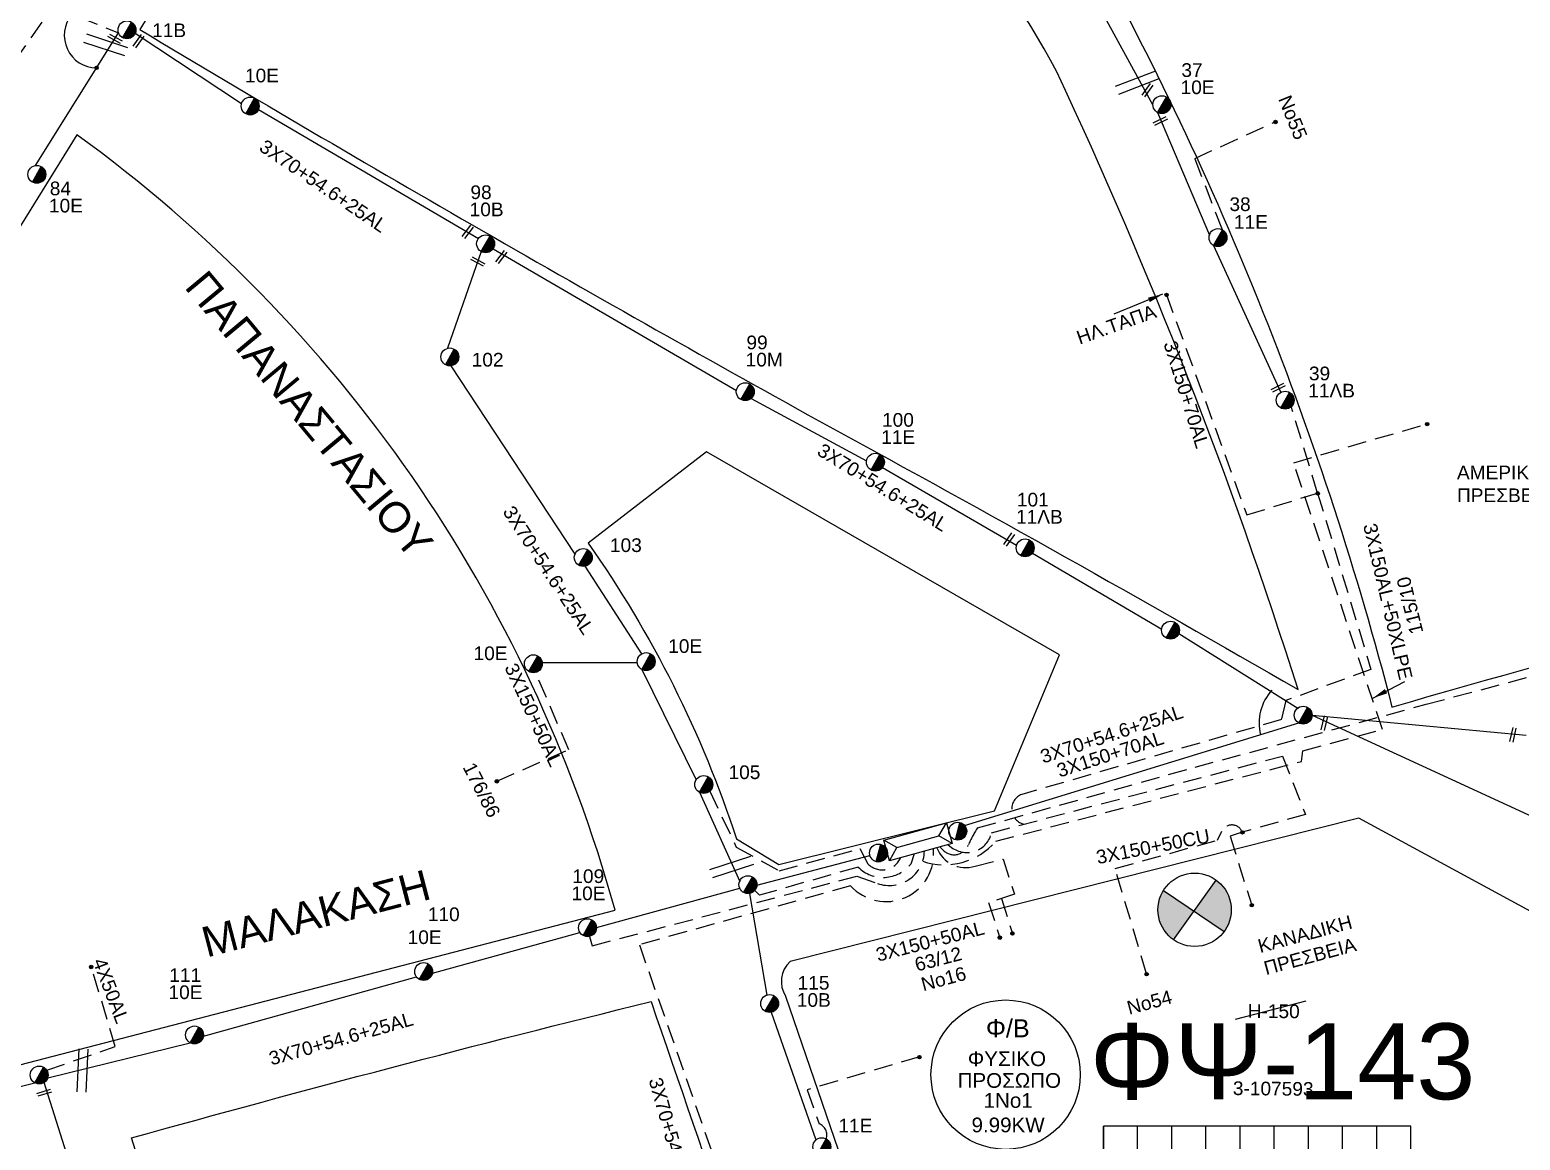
# Model space of a CAD drawing. Header units: millimetres. Extents: x 8791 to 11104, y 1833 to 2902.
# Drawn here: x 10285.9 to 10486.3, y 2307.9 to 2457.1 of the extents above; entities that cross this region are included whole.
import ezdxf
from ezdxf.enums import TextEntityAlignment as Align

# ---------------------------------------------------------------- set-up
doc = ezdxf.new("R2010")
doc.units = ezdxf.units.MM
doc.linetypes.add('DASHED', pattern=[19.05, 12.7, -6.35])
for name, color, linetype in [('Ασφαλειοκιβώτια Χ.Τ 9 αναχωρήσεων', 7, 'Continuous'), ('Γέφυρες Εναερίου Δικτύου', 7, 'Continuous'), ('Γυμνά εναέρια ΧΤ (3Φ)   4x50AL', 7, 'Continuous'), ('Επιγραφές - Σχήματα', 7, 'Continuous'), ('Καλώδια ΧΤ   3x150+50AL', 7, 'DASHED'), ('Καλώδια ΧΤ   3x150+50CU', 7, 'DASHED'), ('Καλώδια ΧΤ   3x150+70AL', 7, 'DASHED'), ('Καλώδια ΧΤ   3x150AL+50CU', 7, 'DASHED'), ('Καλώδια ΧΤ   3x150AL+50XLPE', 7, 'DASHED'), ('Μηχανική τομή', 7, 'Continuous'), ('Στύλος ΦΜ', 7, 'Continuous'), ('Στύλος ΦΜ @ 1', 7, 'Continuous'), ('Συνδέσεις', 7, 'Continuous'), ('Συνεστραμμένα ΧΤ   3x70+54.6+25AL', 7, 'SYN_LINE'), ('Τομή', 7, 'Continuous'), ('Υποσταθμός εναέριος 2 στύλων', 7, 'Continuous'), ('Υποσταθμός πόλεως', 7, 'Continuous'), ('Υπόβαθρο ΔΕΗ', 7, 'Continuous')]:
    doc.layers.add(name, color=color, linetype=linetype)
doc.styles.add('ar', font='ARIAL.TTF')
doc.styles.get("Standard").update_dxf_attribs({"font": 'ARIAL.TTF'})
doc.linetypes.add('SYN_LINE', pattern='A,0.5,-0.0001,["/\\/\\/\\/",Standard,S=0.1,R=0,X=0,Y=-0.05],-0.25', length=0.7501)
doc.dimstyles.new('ISO-25', dxfattribs={"dimtxt": 2.5, "dimasz": 2.5, "dimexe": 1.25, "dimexo": 0.625, "dimtad": 1, "dimtxsty": 'Standard', "dimcen": 2.5, "dimadec": 0, "dimazin": 0, "dimtfac": 1, "dimtmove": 0, "dimatfit": 3, "dimfxl": 1, "dimarcsym": 0})

# ---------------------------------------------------------------- blocks, each defined once
blk = doc.blocks.new('ΥΠΑΡΧΩΝ ΤΣΙΜΕΝΤΕΝΙΟΣ ΣΤΥΛΟΣ')
at = {"layer": 'Στύλος ΦΜ'}
blk.add_hatch(color=256, dxfattribs=at).paths.add_polyline_path([(-1.29, -2.28, 0.574793), (2.62, 0, 0.268822), (1.3, 2.27)])
blk.add_line((-1.29, -2.28), (1.3, 2.27), dxfattribs=at)
blk.add_circle((0, 0), 2.62, dxfattribs=at)
at = {"layer": 'Στύλος ΦΜ', "flags": 4}
for tag, p in [('ΑΡΙΘΜΟΣ', (-4.68, 8.05)), ('ΤΥΠΟΣ', (-4.91, 3.03))]:
    blk.add_attdef(tag, p, '', height=4, dxfattribs=at)
blk = doc.blocks.new('ΥΠΟΣΤΑΘΜΟΣ ΕΝΑΕΡΙΟΣ ΕΠΙ 2 ΣΤΥΛΩΝ')
at = {"layer": 'Υποσταθμός εναέριος 2 στύλων', "linetype": 'Continuous'}
for points in [[(-11.97, -2.11, 0.574793), (-8.45, -0.07, 0.268822), (-9.64, 1.98)], [(9.68, -2.15, 0.574793), (13.19, -0.1, 0.268822), (12.01, 1.95)]]:
    blk.add_hatch(color=256, dxfattribs=at).paths.add_polyline_path(points)
for p, q in [((-11.97, -2.11), (-9.64, 1.98)), ((9.68, -2.15), (12.01, 1.95))]:
    blk.add_line(p, q, dxfattribs=at)
for centre in [(-10.81, -0.07), (10.84, -0.1)]:
    blk.add_circle(centre, 2.36, dxfattribs=at)
at = {"layer": 'Υποσταθμός πόλεως', "linetype": 'Continuous', "ltscale": 40}
blk.add_lwpolyline([(-8.57, 2.82), (8.57, 2.82), (8.57, -2.82), (-8.57, -2.82)], close=True, dxfattribs=at)
for points in [[(-5.75, 0), (-8.57, 2.82)], [(-8.57, -2.82), (-5.75, 0)], [(-5.75, 0), (5.75, 0)], [(5.75, 0), (8.57, 2.82)], [(8.57, -2.82), (5.75, 0)]]:
    blk.add_lwpolyline(points, dxfattribs=at)
at = {"layer": 'Υποσταθμός εναέριος 2 στύλων', "ltscale": 40, "flags": 1}
for tag, p in [('ΜΕΤΑΣΧΗΜΑΤΙΣΜΟΣ', (14.09, 2.51)), ('ΙΣΧΥΣ', (14.07, -0.28)), ('ΑΡΙΘΜΟΣ', (14.19, -3))]:
    blk.add_attdef(tag, p, '', height=1.8, dxfattribs=at)
blk = doc.blocks.new('ΤΟΜΗ')
at = {"layer": 'Τομή', "ltscale": 40}
for p, q in [((-5.68, 0), (5.68, 0)), ((5.68, -2.33), (-5.68, -2.33))]:
    blk.add_line(p, q, dxfattribs=at)
blk = doc.blocks.new('ΑΣΦΑΛΕΙΟΚΙΒΩΤΙΟ ΥΠΟΣΤΑΘΜΟΥ 9 ΑΝΑΧΩΡΗΣΕΩΝ')
at = {"layer": 'Ασφαλειοκιβώτια Χ.Τ 9 αναχωρήσεων', "ltscale": 40}
for p, q in [((-23.8, 40.36), (24.02, 40.36)), ((-9.72, 40.36), (-9.72, -40.64)), ((9.94, 40.36), (9.94, -40.64)), ((-23.8, 31.36), (24.02, 31.36)), ((-23.8, 22.36), (24.02, 22.36)), ((-23.8, 13.36), (24.02, 13.36)), ((-23.8, 4.36), (24.02, 4.36)), ((-23.8, -4.64), (24.02, -4.64)), ((-23.8, -13.64), (24.02, -13.64)), ((-23.8, -22.64), (24.02, -22.64)), ((-23.8, -31.64), (24.02, -31.64))]:
    blk.add_line(p, q, dxfattribs=at)
at = {"layer": 'Ασφαλειοκιβώτια Χ.Τ 9 αναχωρήσεων'}
blk.add_lwpolyline([(-23.8, -40.64), (24.02, -40.64), (24.02, 40.36), (-23.8, 40.36)], close=True, dxfattribs=at)
for s, rotation, p in [('1', 270, (-18.96, 37.31)), ('2', 270, (-18.6, 28.38)), ('3', 270, (-18.74, 18.97)), ('4', 270, (-18.26, 9.95)), ('5', 270, (-18.42, 0.93)), ('6', 274.9707, (-18.52, -8.21)), ('7', 270, (-19, -16.47)), ('8', 270, (-18.86, -26.29)), ('9', 266.863, (-18.5, -35))]:
    blk.add_text(s, height=3.6, rotation=rotation, dxfattribs=at).set_placement(p)
at = {"layer": 'Ασφαλειοκιβώτια Χ.Τ 9 αναχωρήσεων', "ltscale": 40}
for tag, height, p in [('ΟΝΟΜΑ', 5, (-0.16, 44.31)), ('ΚΕΙΜΕΝΟ 1', 2, (17.06, 35.59)), ('ΚΕΙΜΕΝΟ 2', 2, (17.06, 26.88)), ('ΚΕΙΜΕΝΟ 3', 2, (17.06, 17.69)), ('ΚΕΙΜΕΝΟ 4', 2, (17.06, 8.71)), ('ΚΕΙΜΕΝΟ 5', 2, (17.06, -0.13)), ('ΚΕΙΜΕΝΟ 6', 2, (17.06, -9.05)), ('ΚΕΙΜΕΝΟ 7', 2, (17.06, -18.13)), ('ΚΕΙΜΕΝΟ 8', 2, (17.06, -26.85)), ('ΚΕΙΜΕΝΟ 9', 2, (17.06, -35.99)), ('ΣΧ', 2, (-0.1, -42.64))]:
    blk.add_attdef(tag, text='', height=height, dxfattribs=at).set_placement(p, align=Align.MIDDLE_CENTER)
blk = doc.blocks.new('_ΣΥΝΔΕΣΗ')
at = {"layer": 'Συνδέσεις', "linetype": 'SYN_LINE', "ltscale": 40}
blk.add_hatch(color=256, dxfattribs=at).paths.add_polyline_path([(0.5, -0.01, 1), (-0.5, -0.01, 1)])
at = {"layer": 'Συνδέσεις'}
blk.add_circle((0, -0.01), 0.5, dxfattribs=at)
blk = doc.blocks.new('ΜΗΧΑΝΙΚΗ ΤΟΜΗ')
at = {"layer": 'Μηχανική τομή', "ltscale": 40}
for p, q in [((-1.89, 0.78), (1.89, 0.78)), ((1.89, 0), (-1.89, 0))]:
    blk.add_line(p, q, dxfattribs=at)

msp = doc.modelspace()

# ---------------------------------------------------------------- hatches: boundary and pattern name
at = {"layer": 'Επιγραφές - Σχήματα'}
h = msp.add_hatch(color=1, dxfattribs=at)
h.paths.add_polyline_path([(10445.41, 2342.85), (10442.45, 2338.7), (10446.49, 2335.97, 0.158648), (10447.44, 2338.87, 0.239646)])
h.paths.add_polyline_path([(10442.45, 2338.7), (10438.33, 2341.48, 0.140748), (10437.58, 2338.87, 0.245453), (10439.69, 2334.82)])

# ---------------------------------------------------------------- linework, layer by layer
at = {"layer": 'Γέφυρες Εναερίου Δικτύου', "color": 85, "linetype": 'DASHED', "ltscale": 0.2}
msp.add_lwpolyline([(10446.25, 2430.27), (10442.53, 2439.87), (10453.36, 2444.78)], dxfattribs=at)
at = {"layer": 'Γέφυρες Εναερίου Δικτύου', "color": 1, "linetype": 'DASHED', "ltscale": 0.2}
msp.add_lwpolyline([(10377.34, 2354.83), (10380.88, 2347.29), (10386.65, 2344.12), (10397.48, 2347.1), (10398.59, 2345.03, 0.531164), (10402.98, 2345.87, 242.957293)], format="xyb", dxfattribs=at)
at = {"layer": 'Γέφυρες Εναερίου Δικτύου', "color": 6, "linetype": 'DASHED', "ltscale": 0.2}
msp.add_lwpolyline([(10361.16, 2335.29), (10361.52, 2334.03), (10397.11, 2343.4), (10399.87, 2342.41, 0.512061), (10406.18, 2346.76, -0.978495)], format="xyb", dxfattribs=at)
at = {"layer": 'Γέφυρες Εναερίου Δικτύου', "color": 151, "linetype": 'DASHED', "ltscale": 0.2}
msp.add_lwpolyline([(10404.78, 2346.37), (10404.34, 2345.02, -0.451093), (10397.26, 2344.62), (10384.01, 2340.83), (10383.36, 2341.46)], format="xyb", dxfattribs=at)
at = {"layer": 'Γυμνά εναέρια ΧΤ (3Φ)   4x50AL', "color": 1, "linetype": 'DASHED', "ltscale": 0.2}
msp.add_lwpolyline([(10288.17, 2317.31), (10297.39, 2320.49), (10294.17, 2331.2)], dxfattribs=at)
at = {"layer": 'Επιγραφές - Σχήματα', "color": 1}
msp.add_line((10448.01, 2324.16), (10457.5, 2326.63), dxfattribs=at)
for points in [[(10439.69, 2334.82), (10445.41, 2342.85)], [(10438.33, 2341.48), (10446.49, 2335.97)]]:
    msp.add_lwpolyline(points, dxfattribs=at)
at = {"layer": 'Επιγραφές - Σχήματα', "color": 151, "linetype": 'DASHED', "ltscale": 0.2}
msp.add_lwpolyline([(10405.5, 2319.09), (10390.42, 2314.67), (10392.01, 2310.11)], dxfattribs=at)
at = {"layer": 'Επιγραφές - Σχήματα', "color": 1}
msp.add_circle((10442.51, 2338.87), 4.93, dxfattribs=at)
at = {"layer": 'Επιγραφές - Σχήματα', "color": 202}
msp.add_circle((10417.1, 2316.71), 10.04, dxfattribs=at)
at = {"layer": 'Επιγραφές - Σχήματα', "ltscale": 20}
for centre, radius, start, end in [((10294.91, 2456.41), 4.38, 140.7927, 269.4441), ((10457.64, 2363.99), 6.47, 137.1538, 194.3672)]:
    msp.add_arc(centre, radius, start, end, dxfattribs=at)
at = {"layer": 'Επιγραφές - Σχήματα', "color": 151, "linetype": 'DASHED', "ltscale": 0.2}
msp.add_arc((10391.43, 2308.59), 1.63, 341.2647, 69.4037, dxfattribs=at)
at = {"layer": 'Καλώδια ΧΤ   3x150+50AL', "color": 1, "ltscale": 0.2}
msp.add_lwpolyline([(10348.67, 2356.16), (10358.38, 2360.39), (10353.89, 2370.77)], dxfattribs=at)
at = {"layer": 'Καλώδια ΧΤ   3x150+50CU', "color": 85, "ltscale": 0.2}
msp.add_lwpolyline([(10436.04, 2330.24), (10431.83, 2344.41), (10445.57, 2348.24), (10446.18, 2349.44, -0.655405), (10448.92, 2349.3, 0.694358)], format="xyb", dxfattribs=at)
at = {"layer": 'Καλώδια ΧΤ   3x150+70AL', "color": 5, "ltscale": 0.2}
msp.add_lwpolyline([(10217.48, 2459.09), (10219.06, 2470.64), (10237.5, 2467.07), (10257.52, 2461.29), (10269.84, 2456.34), (10281.67, 2449.88), (10289.05, 2460.26), (10297.82, 2456.74)], dxfattribs=at)
at = {"layer": 'Καλώδια ΧΤ   3x150+70AL', "color": 85, "ltscale": 0.2}
msp.add_lwpolyline([(10438.73, 2421.54), (10449.52, 2391.95), (10459.05, 2394.87), (10455.51, 2406.5)], dxfattribs=at)
for points in [[(10459.05, 2394.87), (10466.22, 2371.19), (10454.77, 2366.99), (10454.18, 2364.45), (10419.27, 2354.37, 0.760645), (10419.6, 2350.39, 0.692912)], [(10409.34, 2347.63), (10409.84, 2347.25, 0.549475), (10415.2, 2349.23), (10454.34, 2359.53), (10457.41, 2351.7), (10448.92, 2349.3), (10447.27, 2348.75), (10450.18, 2339.5)]]:
    msp.add_lwpolyline(points, format="xyb", dxfattribs=at)
at = {"layer": 'Καλώδια ΧΤ   3x150AL+50CU', "color": 173, "ltscale": 0.2}
msp.add_lwpolyline([(10407.38, 2347.09, -0.729691), (10396.25, 2342.1), (10367.86, 2334.16), (10390.38, 2269.69), (10393.03, 2268.09, -0.294187), (10396.97, 2260.05, 0.058718), (10396.97, 2253.76), (10398, 2250.79)], format="xyb", dxfattribs=at)
at = {"layer": 'Καλώδια ΧΤ   3x150AL+50XLPE', "color": 62, "linetype": 'DASHED', "ltscale": 0.2}
msp.add_line((10416.55, 2340.4), (10418.01, 2335.68), dxfattribs=at)
at = {"layer": 'Καλώδια ΧΤ   3x150AL+50XLPE', "color": 6, "ltscale": 0.2}
msp.add_lwpolyline([(10405.95, 2345.39, 0.303996), (10415.76, 2348.08), (10456.9, 2358.82), (10457.05, 2360.25), (10467.76, 2363.1), (10455.83, 2398.95), (10473.76, 2404.18)], format="xyb", dxfattribs=at)
at = {"layer": 'Καλώδια ΧΤ   3x150AL+50XLPE', "color": 27, "linetype": 'DASHED', "ltscale": 0.2}
msp.add_lwpolyline([(10408.25, 2347.33), (10408.76, 2346.84, 0.530381), (10412.08, 2347.55, -0.055292), (10413.33, 2349.87), (10442.56, 2358.03), (10473.65, 2366.5), (10525.14, 2380.18), (10559.69, 2389.39)], format="xyb", dxfattribs=at)
at = {"layer": 'Καλώδια ΧΤ   3x150AL+50XLPE', "color": 62, "linetype": 'DASHED', "ltscale": 0.2}
msp.add_lwpolyline([(10407.85, 2347.22, 0.4032), (10412.98, 2344.74), (10416.77, 2345.68), (10418.28, 2340.95), (10414.81, 2339.85), (10416.32, 2335.12)], format="xyb", dxfattribs=at)
at = {"layer": 'Συνεστραμμένα ΧΤ   3x70+54.6+25AL', "color": 2, "ltscale": 20}
msp.add_lwpolyline([(10424.06, 2470.51), (10436.9, 2447.04)], dxfattribs=at)
at = {"layer": 'Συνεστραμμένα ΧΤ   3x70+54.6+25AL', "color": 5, "ltscale": 20}
for points in [[(10286.67, 2438.91), (10297.82, 2456.74)], [(10348.18, 2427.73), (10380.9, 2408.67)], [(10382.89, 2407.61), (10398.41, 2399.23)], [(10400.56, 2398.32), (10418.58, 2387.89)], [(10420.69, 2386.81), (10438.08, 2376.61)], [(10440.38, 2375.99), (10456.38, 2365.99)], [(10458.3, 2365.02), (10487.09, 2362.35)], [(10458.3, 2365.02), (10491.87, 2349.58)], [(10411.57, 2350.21), (10456.51, 2363.98)]]:
    msp.add_lwpolyline(points, dxfattribs=at)
at = {"layer": 'Συνεστραμμένα ΧΤ   3x70+54.6+25AL', "color": 1, "ltscale": 20}
for points in [[(10300.08, 2456.7), (10314.37, 2447.24)], [(10316.63, 2446.42), (10346.22, 2429.12)], [(10342.52, 2411.99), (10359.19, 2386.65)], [(10368.18, 2371.18), (10375.48, 2356.32)]]:
    msp.add_lwpolyline(points, dxfattribs=at)
at = {"layer": 'Συνεστραμμένα ΧΤ   3x70+54.6+25AL', "color": 85, "ltscale": 20}
for points in [[(10437.51, 2446.04), (10444.49, 2429.55)], [(10445.06, 2428.18), (10454.08, 2408.41)]]:
    msp.add_lwpolyline(points, dxfattribs=at)
at = {"layer": 'Συνεστραμμένα ΧΤ   3x70+54.6+25AL', "color": 1, "ltscale": 15}
for points in [[(10346.59, 2427.35), (10342.04, 2414.34)], [(10360.53, 2385.04), (10368.16, 2373.26)], [(10367.58, 2372.07), (10354.8, 2372.06)], [(10375.92, 2354.66), (10381.34, 2342.69)], [(10291.43, 2304.34), (10287.83, 2315.66)]]:
    msp.add_lwpolyline(points, dxfattribs=at)
at = {"layer": 'Συνεστραμμένα ΧΤ   3x70+54.6+25AL', "color": 6, "ltscale": 20}
for points in [[(10383.65, 2342.16), (10398.84, 2346.19)], [(10362.08, 2336.5), (10381.36, 2341.76)], [(10340.03, 2330.34), (10359.86, 2335.82)], [(10309.23, 2321.87), (10337.88, 2329.86)], [(10288.31, 2316.3), (10307.45, 2321.01)]]:
    msp.add_lwpolyline(points, dxfattribs=at)
at = {"layer": 'Συνεστραμμένα ΧΤ   3x70+54.6+25AL', "color": 151, "ltscale": 15}
msp.add_lwpolyline([(10382.68, 2341.07), (10384.98, 2327.41)], dxfattribs=at)
at = {"layer": 'Συνεστραμμένα ΧΤ   3x70+54.6+25AL', "color": 151, "ltscale": 20}
msp.add_lwpolyline([(10385.59, 2325.09), (10391.6, 2307.95)], dxfattribs=at)
at = {"layer": 'Συνεστραμμένα ΧΤ   3x70+54.6+25AL', "color": 1, "ltscale": 10}
msp.add_lwpolyline([(10274.46, 2312.56), (10286.57, 2315.61)], dxfattribs=at)
at = {"layer": 'Υπόβαθρο ΔΕΗ'}
for points in [[(10391.14, 2604.5), (10349.85, 2536.45, -0.145088), (10427.72, 2469.66, -0.064065), (10469.04, 2366.12, -0.007079), (10549.76, 2388.17, 0.075665), (10495.78, 2501.27, 0.085809), (10391.14, 2604.5, 4.800216)], [(10343.88, 2527.34), (10300.67, 2457.18, 0.008402), (10393.44, 2403.79, -0.006365), (10456.43, 2368.47, 0.032746), (10423.99, 2451.52, 0.156027), (10343.88, 2527.34, 0.040307)], [(10292.24, 2443.03), (10223.74, 2332.5, -0.117069), (10243.29, 2307.34), (10364.58, 2338.83, 0.17031), (10292.24, 2443.03, -6.731976)], [(10299.55, 2308.2, -0.007855), (10369.42, 2326.53, 0.001337), (10414.66, 2196.08, -0.000619), (10461.75, 2062.02, 0.014697), (10390.46, 2040.42, -0.036198), (10385.66, 2043.47, 0.001831), (10334.19, 2201.38, 0.002955), (10299.55, 2308.2, -0.869553)]]:
    msp.add_lwpolyline(points, format="xyb", dxfattribs=at)
for points in [[(10376.9, 2400.42), (10360.97, 2388.14, -0.07498), (10380.9, 2348.41), (10386.62, 2344.95), (10415.62, 2352.16), (10424.33, 2373.15)], [(10410.95, 2258.91), (10539.99, 2304.78, 0.551971), (10541.31, 2309.58), (10464.58, 2351.17), (10388.11, 2331.93, 0.356539), (10387.51, 2327.25)]]:
    msp.add_lwpolyline(points, format="xyb", close=True, dxfattribs=at)

# ---------------------------------------------------------------- block references
at = {"layer": 'Ασφαλειοκιβώτια Χ.Τ 9 αναχωρήσεων', "xscale": 0.5104822389464277, "yscale": 0.5104822389464277, "zscale": 0.5104822389464277, "rotation": 90}
msp.add_blockref('ΑΣΦΑΛΕΙΟΚΙΒΩΤΙΟ ΥΠΟΣΤΑΘΜΟΥ 9 ΑΝΑΧΩΡΗΣΕΩΝ', (10450.85, 2297.52), dxfattribs=at).add_auto_attribs({'ΟΝΟΜΑ': 'ΦΨ-143'})
at = {"layer": 'Μηχανική τομή'}
for p, xscale, yscale, zscale, rotation in [((10297.44, 2456.13), 0.5104822389465511, 0.5104822389465511, 0.5104822389465511, 151.9718732183542), ((10300.34, 2455.74), 0.5104822389465222, 0.5104822389465222, 0.5104822389465222, 234.8458420220333), ((10436, 2449.16), 0.5104822389465222, 0.5104822389465222, 0.5104822389465222, 234.8458420220333), ((10437.81, 2445.06), 0.5104822389465691, 0.5104822389465691, 0.5104822389465691, 206.6321580261364), ((10344.62, 2430.12), 0.5104822389466268, 0.5104822389466268, 0.5104822389466268, 232.5083734282642), ((10349.15, 2426.73), 0.5104822389466268, 0.5104822389466268, 0.5104822389466268, 232.5083734282642), ((10346.22, 2426.17), 0.5104822389465511, 0.5104822389465511, 0.5104822389465511, 151.9718732183542), ((10453.65, 2409.23), 0.5104822389465691, 0.5104822389465691, 0.5104822389465691, 206.6321580261364), ((10417.39, 2388.75), 0.5104822389465222, 0.5104822389465222, 0.5104822389465222, 234.8458420220333), ((10459.75, 2364), 0.5104822389466123, 0.5104822389466123, 0.5104822389466123, 256.8213729322306), ((10485.11, 2362.45), 0.5104822389466123, 0.5104822389466123, 0.5104822389466123, 256.8213729322306), ((10287.88, 2314.08), 0.5104822389459891, 0.5104822389459891, 0.5104822389459891, 17.06631977406026)]:
    msp.add_blockref('ΜΗΧΑΝΙΚΗ ΤΟΜΗ', p, dxfattribs=dict(at, xscale=xscale, yscale=yscale, zscale=zscale, rotation=rotation))
at = {"layer": 'Στύλος ΦΜ @ 1', "ltscale": 40}
ref = msp.add_blockref('ΥΠΑΡΧΩΝ ΤΣΙΜΕΝΤΕΝΙΟΣ ΣΤΥΛΟΣ', (10298.96, 2457.14), dxfattribs=dict(at, xscale=0.4594340150515993, yscale=0.4594340150515993, zscale=0.4594340150515993))
ref.add_attrib('ΤΥΠΟΣ', '11Β', (10302.34, 2456.17), dxfattribs={"layer": 'Στύλος ΦΜ', "height": 1.838, "flags": 4})
ref.add_attrib('ΑΡΙΘΜΟΣ', '83', (10302.99, 2458.42), dxfattribs={"layer": 'Στύλος ΦΜ', "height": 1.838, "flags": 4})
ref = msp.add_blockref('ΥΠΑΡΧΩΝ ΤΣΙΜΕΝΤΕΝΙΟΣ ΣΤΥΛΟΣ', (10315.53, 2446.9), dxfattribs=dict(at, xscale=0.4594340150515993, yscale=0.4594340150515993, zscale=0.4594340150515993))
ref.add_attrib('ΤΥΠΟΣ', '10E', (10314.83, 2450.09), dxfattribs={"layer": 'Στύλος ΦΜ', "height": 1.838, "flags": 4})
ref = msp.add_blockref('ΥΠΑΡΧΩΝ ΤΣΙΜΕΝΤΕΝΙΟΣ ΣΤΥΛΟΣ', (10438.11, 2447.09), dxfattribs=dict(at, xscale=0.4594340150515993, yscale=0.4594340150515993, zscale=0.4594340150515993))
ref.add_attrib('ΤΥΠΟΣ', '10E', (10440.62, 2448.51), dxfattribs={"layer": 'Στύλος ΦΜ', "height": 1.838, "flags": 4})
ref.add_attrib('ΑΡΙΘΜΟΣ', '37', (10440.73, 2450.82), dxfattribs={"layer": 'Στύλος ΦΜ', "height": 1.838, "flags": 4})
ref = msp.add_blockref('ΥΠΑΡΧΩΝ ΤΣΙΜΕΝΤΕΝΙΟΣ ΣΤΥΛΟΣ', (10286.84, 2437.72), dxfattribs=dict(at, xscale=0.4594340150515993, yscale=0.4594340150515993, zscale=0.4594340150515993))
ref.add_attrib('ΤΥΠΟΣ', '10E', (10288.47, 2432.6), dxfattribs={"layer": 'Στύλος ΦΜ', "height": 1.838, "flags": 4})
ref.add_attrib('ΑΡΙΘΜΟΣ', '84', (10288.58, 2434.91), dxfattribs={"layer": 'Στύλος ΦΜ', "height": 1.838, "flags": 4})
ref = msp.add_blockref('ΥΠΑΡΧΩΝ ΤΣΙΜΕΝΤΕΝΙΟΣ ΣΤΥΛΟΣ', (10347.18, 2428.39), dxfattribs=dict(at, xscale=0.4594340150515993, yscale=0.4594340150515993, zscale=0.4594340150515993))
ref.add_attrib('ΤΥΠΟΣ', '10B', (10345.03, 2432.09), dxfattribs={"layer": 'Στύλος ΦΜ', "height": 1.838, "flags": 4})
ref.add_attrib('ΑΡΙΘΜΟΣ', '98', (10345.14, 2434.4), dxfattribs={"layer": 'Στύλος ΦΜ', "height": 1.838, "flags": 4})
ref = msp.add_blockref('ΥΠΑΡΧΩΝ ΤΣΙΜΕΝΤΕΝΙΟΣ ΣΤΥΛΟΣ', (10445.65, 2429.22), dxfattribs=dict(at, xscale=0.4594340150515993, yscale=0.4594340150515993, zscale=0.4594340150515993))
ref.add_attrib('ΤΥΠΟΣ', '11Ε', (10447.8, 2430.4), dxfattribs={"layer": 'Στύλος ΦΜ', "height": 1.838, "flags": 4})
ref.add_attrib('ΑΡΙΘΜΟΣ', '38', (10447.19, 2432.79), dxfattribs={"layer": 'Στύλος ΦΜ', "height": 1.838, "flags": 4})
ref = msp.add_blockref('ΥΠΑΡΧΩΝ ΤΣΙΜΕΝΤΕΝΙΟΣ ΣΤΥΛΟΣ', (10382.09, 2408.51), dxfattribs=dict(at, xscale=0.4594340150515993, yscale=0.4594340150515993, zscale=0.4594340150515993))
ref.add_attrib('ΤΥΠΟΣ', '10M', (10382.14, 2411.9), dxfattribs={"layer": 'Στύλος ΦΜ', "height": 1.838, "flags": 4})
ref.add_attrib('ΑΡΙΘΜΟΣ', '99', (10382.25, 2414.21), dxfattribs={"layer": 'Στύλος ΦΜ', "height": 1.838, "flags": 4})
ref = msp.add_blockref('ΥΠΑΡΧΩΝ ΤΣΙΜΕΝΤΕΝΙΟΣ ΣΤΥΛΟΣ', (10342.37, 2413.18), dxfattribs=dict(at, xscale=0.4594340150515993, yscale=0.4594340150515993, zscale=0.4594340150515993))
ref.add_attrib('ΤΥΠΟΣ', '102', (10345.31, 2411.89), dxfattribs={"layer": 'Στύλος ΦΜ', "height": 1.838, "flags": 4})
ref = msp.add_blockref('ΥΠΑΡΧΩΝ ΤΣΙΜΕΝΤΕΝΙΟΣ ΣΤΥΛΟΣ', (10454.68, 2407.37), dxfattribs=dict(at, xscale=0.4594340150515993, yscale=0.4594340150515993, zscale=0.4594340150515993))
ref.add_attrib('ΤΥΠΟΣ', '11ΛB', (10457.78, 2407.73), dxfattribs={"layer": 'Στύλος ΦΜ', "height": 1.838, "flags": 4})
ref.add_attrib('ΑΡΙΘΜΟΣ', '39', (10457.88, 2410.04), dxfattribs={"layer": 'Στύλος ΦΜ', "height": 1.838, "flags": 4})
ref = msp.add_blockref('ΥΠΑΡΧΩΝ ΤΣΙΜΕΝΤΕΝΙΟΣ ΣΤΥΛΟΣ', (10399.59, 2399.04), dxfattribs=dict(at, xscale=0.4594340150515993, yscale=0.4594340150515993, zscale=0.4594340150515993))
ref.add_attrib('ΤΥΠΟΣ', '11E', (10400.37, 2401.49), dxfattribs={"layer": 'Στύλος ΦΜ', "height": 1.838, "flags": 4})
ref.add_attrib('ΑΡΙΘΜΟΣ', '100', (10400.48, 2403.8), dxfattribs={"layer": 'Στύλος ΦΜ', "height": 1.838, "flags": 4})
ref = msp.add_blockref('ΥΠΑΡΧΩΝ ΤΣΙΜΕΝΤΕΝΙΟΣ ΣΤΥΛΟΣ', (10419.72, 2387.52), dxfattribs=dict(at, xscale=0.4594340150515993, yscale=0.4594340150515993, zscale=0.4594340150515993))
ref.add_attrib('ΤΥΠΟΣ', '11ΛB', (10418.5, 2390.77), dxfattribs={"layer": 'Στύλος ΦΜ', "height": 1.838, "flags": 4})
ref.add_attrib('ΑΡΙΘΜΟΣ', '101', (10418.61, 2393.08), dxfattribs={"layer": 'Στύλος ΦΜ', "height": 1.838, "flags": 4})
ref = msp.add_blockref('ΥΠΑΡΧΩΝ ΤΣΙΜΕΝΤΕΝΙΟΣ ΣΤΥΛΟΣ', (10360.31, 2386.22), dxfattribs=dict(at, xscale=0.4594340150515993, yscale=0.4594340150515993, zscale=0.4594340150515993))
ref.add_attrib('ΤΥΠΟΣ', '103', (10363.9, 2386.96), dxfattribs={"layer": 'Στύλος ΦΜ', "height": 1.838, "flags": 4})
at = {"layer": 'Στύλος ΦΜ @ 1', "ltscale": 40, "xscale": 0.4594340150515993, "yscale": 0.4594340150515993, "zscale": 0.4594340150515993}
for p in [(10439.27, 2376.45), (10457.1, 2365.03), (10382.45, 2342.25), (10287.16, 2316.66)]:
    msp.add_blockref('ΥΠΑΡΧΩΝ ΤΣΙΜΕΝΤΕΝΙΟΣ ΣΤΥΛΟΣ', p, dxfattribs=at)
at = {"layer": 'Στύλος ΦΜ @ 1', "ltscale": 40}
ref = msp.add_blockref('ΥΠΑΡΧΩΝ ΤΣΙΜΕΝΤΕΝΙΟΣ ΣΤΥΛΟΣ', (10368.77, 2372.23), dxfattribs=dict(at, xscale=0.4594340150515993, yscale=0.4594340150515993, zscale=0.4594340150515993))
ref.add_attrib('ΤΥΠΟΣ', '10E', (10371.73, 2373.4), dxfattribs={"layer": 'Στύλος ΦΜ', "height": 1.838, "flags": 4})
ref = msp.add_blockref('ΥΠΑΡΧΩΝ ΤΣΙΜΕΝΤΕΝΙΟΣ ΣΤΥΛΟΣ', (10353.6, 2371.94), dxfattribs=dict(at, xscale=0.4594340150515993, yscale=0.4594340150515993, zscale=0.4594340150515993))
ref.add_attrib('ΤΥΠΟΣ', '10E', (10345.56, 2372.43), dxfattribs={"layer": 'Στύλος ΦΜ', "height": 1.838, "flags": 4})
ref = msp.add_blockref('ΥΠΑΡΧΩΝ ΤΣΙΜΕΝΤΕΝΙΟΣ ΣΤΥΛΟΣ', (10376.51, 2355.71), dxfattribs=dict(at, xscale=0.4594340150515993, yscale=0.4594340150515993, zscale=0.4594340150515993))
ref.add_attrib('ΤΥΠΟΣ', '105', (10379.84, 2356.44), dxfattribs={"layer": 'Στύλος ΦΜ', "height": 1.838, "flags": 4})
ref = msp.add_blockref('ΥΠΑΡΧΩΝ ΤΣΙΜΕΝΤΕΝΙΟΣ ΣΤΥΛΟΣ', (10360.88, 2336.46), dxfattribs=dict(at, xscale=0.4594340150515993, yscale=0.4594340150515993, zscale=0.4594340150515993))
ref.add_attrib('ΤΥΠΟΣ', '10E', (10358.73, 2340.16), dxfattribs={"layer": 'Στύλος ΦΜ', "height": 1.838, "flags": 4})
ref.add_attrib('ΑΡΙΘΜΟΣ', '109', (10358.84, 2342.47), dxfattribs={"layer": 'Στύλος ΦΜ', "height": 1.838, "flags": 4})
ref = msp.add_blockref('ΥΠΑΡΧΩΝ ΤΣΙΜΕΝΤΕΝΙΟΣ ΣΤΥΛΟΣ', (10338.85, 2330.57), dxfattribs=dict(at, xscale=0.4594340150515993, yscale=0.4594340150515993, zscale=0.4594340150515993))
ref.add_attrib('ΤΥΠΟΣ', '10E', (10336.7, 2334.27), dxfattribs={"layer": 'Στύλος ΦΜ', "height": 1.838, "flags": 4})
ref.add_attrib('ΑΡΙΘΜΟΣ', '110', (10339.41, 2337.35), dxfattribs={"layer": 'Στύλος ΦΜ', "height": 1.838, "flags": 4})
ref = msp.add_blockref('ΥΠΑΡΧΩΝ ΤΣΙΜΕΝΤΕΝΙΟΣ ΣΤΥΛΟΣ', (10308.04, 2322.05), dxfattribs=dict(at, xscale=0.4594340150515993, yscale=0.4594340150515993, zscale=0.4594340150515993))
ref.add_attrib('ΤΥΠΟΣ', '10E', (10304.54, 2326.87), dxfattribs={"layer": 'Στύλος ΦΜ', "height": 1.838, "flags": 4})
ref.add_attrib('ΑΡΙΘΜΟΣ', '111', (10304.65, 2329.18), dxfattribs={"layer": 'Στύλος ΦΜ', "height": 1.838, "flags": 4})
ref = msp.add_blockref('ΥΠΑΡΧΩΝ ΤΣΙΜΕΝΤΕΝΙΟΣ ΣΤΥΛΟΣ', (10385.37, 2326.27), dxfattribs=dict(at, xscale=0.4594340150515993, yscale=0.4594340150515993, zscale=0.4594340150515993))
ref.add_attrib('ΤΥΠΟΣ', '10B', (10389.02, 2325.83), dxfattribs={"layer": 'Στύλος ΦΜ', "height": 1.838, "flags": 4})
ref.add_attrib('ΑΡΙΘΜΟΣ', '115', (10389.13, 2328.14), dxfattribs={"layer": 'Στύλος ΦΜ', "height": 1.838, "flags": 4})
ref = msp.add_blockref('ΥΠΑΡΧΩΝ ΤΣΙΜΕΝΤΕΝΙΟΣ ΣΤΥΛΟΣ', (10392.38, 2307.03), dxfattribs=dict(at, xscale=0.4594340150515993, yscale=0.4594340150515993, zscale=0.4594340150515993))
ref.add_attrib('ΤΥΠΟΣ', '11E', (10394.61, 2308.94), dxfattribs={"layer": 'Στύλος ΦΜ', "height": 1.838, "flags": 4})
at = {"layer": 'Συνδέσεις', "xscale": 0.4594340150518314, "yscale": 0.4594340150518314, "zscale": 0.4594340150518314}
for p in [(10294.87, 2452.04), (10453.38, 2444.76), (10438.74, 2421.52), (10473.77, 2404.16), (10459.06, 2394.85), (10348.69, 2356.14), (10448.93, 2349.28), (10450.19, 2339.48), (10416.32, 2335.13), (10418.01, 2335.69), (10294.15, 2331.19), (10436.06, 2330.22), (10405.51, 2319.07)]:
    msp.add_blockref('_ΣΥΝΔΕΣΗ', p, dxfattribs=at)
at = {"layer": 'Τομή'}
for p, xscale, yscale, zscale, rotation in [((10296.27, 2455.69), 0.5104822389463579, 0.5104822389463579, 0.5104822389463579, 341.8697503739326), ((10434.58, 2450.62), 0.5104822389464511, 0.5104822389464511, 0.5104822389464511, 20.82898530482081), ((10380.08, 2345.19), 0.510482238946442, 0.510482238946442, 0.510482238946442, 17.75978782800293), ((10293.58, 2317.25), 0.5104822389466157, 0.5104822389466157, 0.5104822389466157, 267.3348198415197)]:
    msp.add_blockref('ΤΟΜΗ', p, dxfattribs=dict(at, xscale=xscale, yscale=yscale, zscale=zscale, rotation=rotation))
at = {"layer": 'Υποσταθμός εναέριος 2 στύλων', "xscale": 0.5104822389462699, "yscale": 0.5104822389462699, "zscale": 0.5104822389462699, "rotation": 15.45130096060553}
msp.add_blockref('ΥΠΟΣΤΑΘΜΟΣ ΕΝΑΕΡΙΟΣ ΕΠΙ 2 ΣΤΥΛΩΝ', (10405.31, 2348.01), dxfattribs=at)

# ---------------------------------------------------------------- texts
at = {"layer": 'Γυμνά εναέρια ΧΤ (3Φ)   4x50AL', "ltscale": 20}
msp.add_text('4X50AL', height=1.838, rotation=290.6754, dxfattribs=at).set_placement((10296.81, 2328), align=Align.MIDDLE)
at = {"layer": 'Επιγραφές - Σχήματα', "color": 1, "style": 'ar'}
for s, height, p in [('Φ/Β', 2.418, (10417.39, 2322.99)), ('ΦΥΣΙΚΟ ', 1.979, (10417.66, 2318.85)), ('1No1', 1.979, (10417.44, 2313.23)), ('9.99KW', 1.979, (10417.43, 2309.95))]:
    msp.add_text(s, height=height, dxfattribs=at).set_placement(p, align=Align.MIDDLE)
at = {"layer": 'Επιγραφές - Σχήματα', "ltscale": 20, "attachment_point": 1, "style": 'ar'}
for s, insert, char_height, width, rotation in [('Νο55', (10455.41, 2448.56), 1.838, 7.5996, 292.2658), ('ΠΑΠΑΝΑΣΤΑΣΙΟΥ', (10309.7, 2425.16), 4.0839, 19.788, 309.7616), ('ΗΛ.ΤΑΠΑ', (10426.43, 2416.56), 1.838, 7.5996, 19.4577), ('115/10', (10471.49, 2375.74), 1.838, 7.5996, 103.7462), ('176/86', (10345.69, 2358.9), 1.838, 7.5996, 297.0298), ('ΜΑΛΑΚΑΣΗ', (10308.64, 2336.39), 4.084, 55.93, 14.6129), ('ΚΑΝΑΔΙΚΗ\\PΠΡΕΣΒΕΙΑ', (10450.84, 2334.82), 1.838, 7.5996, 15.0277), ('Νο16', (10405.55, 2329.69), 1.838, 7.5996, 15.0277), ('Νο54', (10433.23, 2326.53), 1.838, 7.5996, 15.0277), ('Η-150', (10449.66, 2326.2), 1.838, 7.5996, 359.408), (' 3-107593', (10447.66, 2315.81), 1.838, 7.5996, 359.408)]:
    msp.add_mtext(s, dxfattribs=dict(at, insert=insert, char_height=char_height, width=width, rotation=rotation))
at = {"layer": 'Επιγραφές - Σχήματα', "color": 1, "ltscale": 20, "insert": (10477.78, 2398.57), "char_height": 1.8377, "width": 16.4661, "attachment_point": 1, "style": 'ar'}
msp.add_mtext('ΑΜΕΡΙΚΑΝΙΚΗ\\PΠΡΕΣΒΕΙΑ', dxfattribs=at)
at = {"layer": 'Επιγραφές - Σχήματα', "ltscale": 20, "insert": (10428.41, 2323.61), "char_height": 10.21, "width": 19.788, "attachment_point": 1, "style": 'ar'}
msp.add_mtext('ΦΨ-143', dxfattribs=at)
at = {"layer": 'Επιγραφές - Σχήματα', "color": 1, "insert": (10410.64, 2316.92), "char_height": 1.979, "width": 14.2444, "attachment_point": 1}
msp.add_mtext('ΠΡΟΣΩΠΟ', dxfattribs=at)
at = {"layer": 'Καλώδια ΧΤ   3x150+50AL', "ltscale": 0.2}
msp.add_text('3X150+50AL', height=1.838, rotation=294.6958, dxfattribs=at).set_placement((10353.63, 2365.07), align=Align.MIDDLE)
at = {"layer": 'Καλώδια ΧΤ   3x150+50CU', "ltscale": 0.2}
msp.add_text('3X150+50CU', height=1.838, rotation=10.9942, dxfattribs=at).set_placement((10436.91, 2347.38), align=Align.MIDDLE)
at = {"layer": 'Καλώδια ΧΤ   3x150+70AL', "ltscale": 0.2}
for s, rotation, p in [('3X150+70AL', 287.2956, (10441.4, 2408.14)), ('3X150+70AL', 17.8641, (10431.16, 2359.8)), ('3X150+50AL', 14.4549, (10406.94, 2334.64)), ('63/12', 14.4549, (10408.03, 2332.29))]:
    msp.add_text(s, height=1.838, rotation=rotation, dxfattribs=at).set_placement(p, align=Align.MIDDLE)
at = {"layer": 'Καλώδια ΧΤ   3x150AL+50XLPE', "ltscale": 0.2}
msp.add_text('3X150AL+50XLPE', height=1.8377, rotation=283.1836, dxfattribs=at).set_placement((10468.5, 2380.31), align=Align.MIDDLE)
at = {"layer": 'Συνεστραμμένα ΧΤ   3x70+54.6+25AL', "ltscale": 20}
for rotation, p in [(325.8314, (10325.37, 2436.16)), (328.3468, (10400.59, 2395.65)), (303.1967, (10355.65, 2384.52)), (18.0792, (10431.35, 2362.49)), (15.8346, (10327.74, 2321.55)), (285.7216, (10372.68, 2306.64))]:
    msp.add_text('3X70+54.6+25AL', height=1.8377, rotation=rotation, dxfattribs=at).set_placement(p, align=Align.MIDDLE)

# ---------------------------------------------------------------- leaders
at = {"layer": 'Επιγραφές - Σχήματα', "ltscale": 40}
for points in [[(10438.21, 2421.61), (10431.65, 2418.91)], [(10466.47, 2367.32), (10470.76, 2369.57)]]:
    msp.add_leader(points, dimstyle='ISO-25', override={"dimasz": 2, "dimtad": 0}, dxfattribs=at)

doc.saveas('drawing.dxf')
